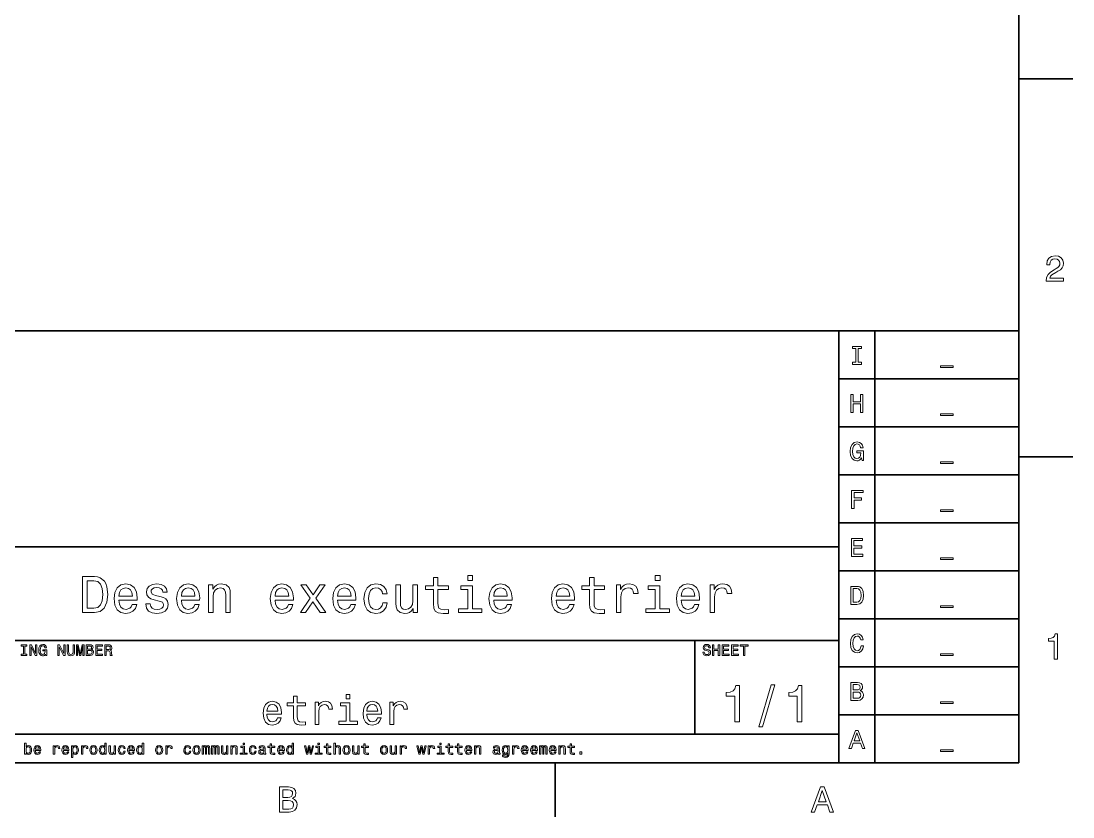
# Model space of a CAD drawing. Extents: x 0 to 594, y 0 to 420.
# Drawn here: x 445.4 to 591.5, y 2.5 to 113 of the extents above; entities that cross this region are included whole.
import ezdxf

# ---------------------------------------------------------------- set-up
doc = ezdxf.new("R2010")
doc.units = 0

msp = doc.modelspace()

# ---------------------------------------------------------------- linework, layer by layer
at = {"color": 7, "lineweight": 35}
for p, q in [((584, 10), (584, 410)), ((394, 70), (584, 70)), ((559, 10), (559, 70)), ((564, 10), (564, 70)), ((584, 70), (584, 10)), ((559, 63.33), (584, 63.33)), ((559, 56.67), (584, 56.67)), ((559, 50), (584, 50)), ((559, 43.33), (584, 43.33)), ((394, 40), (559, 40)), ((559, 36.67), (584, 36.67)), ((559, 30), (584, 30)), ((394, 27), (559, 27)), ((559, 23.33), (584, 23.33)), ((559, 16.67), (584, 16.67)), ((394, 14), (559, 14)), ((10, 10), (584, 10)), ((394, 10), (584, 10))]:
    msp.add_line(p, q, dxfattribs=at)
at = {"color": 7, "lineweight": 35, "ltscale": 0.1875}
for p, q in [((584, 105), (591.5, 105)), ((584, 52.5), (591.5, 52.5)), ((519.6, 10), (519.6, 2.5))]:
    msp.add_line(p, q, dxfattribs=at)
at = {"color": 7, "lineweight": 35, "ltscale": 0.325}
msp.add_line((539, 14), (539, 27), dxfattribs=at)
at = {"color": 7, "lineweight": 13}
for points in [[(587.77, 76.92), (590.18, 76.92), (590.18, 77.35), (588.27, 77.35), (588.38, 77.59), (588.56, 77.78), (589.12, 78.14), (589.42, 78.29), (589.75, 78.51), (589.99, 78.76), (590.12, 79.06), (590.18, 79.4), (590.09, 79.82), (589.85, 80.15), (589.49, 80.37), (589.02, 80.44), (588.54, 80.36), (588.17, 80.12), (587.93, 79.74), (587.85, 79.24), (587.85, 79.17), (588.31, 79.17), (588.31, 79.21), (588.35, 79.55), (588.49, 79.81), (588.71, 79.97), (588.99, 80.02), (589.29, 79.97), (589.5, 79.85), (589.65, 79.65), (589.7, 79.4), (589.66, 79.17), (589.56, 78.97), (589.4, 78.8), (589.18, 78.65), (588.88, 78.49), (588.39, 78.18), (588.04, 77.84), (587.84, 77.44), (587.77, 76.93)], [(561.33, 65.66), (560.87, 65.66), (560.87, 65.36), (562.13, 65.36), (562.13, 65.66), (561.67, 65.66), (561.67, 67.55), (562.13, 67.55), (562.13, 67.86), (560.87, 67.86), (560.87, 67.55), (561.33, 67.55)], [(573.13, 65.14), (573.13, 64.94), (574.87, 64.94), (574.87, 65.14)], [(560.66, 58.69), (561, 58.69), (561, 59.86), (562, 59.86), (562, 58.69), (562.33, 58.69), (562.33, 61.19), (562, 61.19), (562, 60.17), (561, 60.17), (561, 61.19), (560.66, 61.19)], [(573.13, 58.47), (573.13, 58.27), (574.87, 58.27), (574.87, 58.47)], [(562.16, 52.36), (562.22, 52.02), (562.4, 52.02), (562.4, 53.37), (561.49, 53.37), (561.49, 53.07), (562.05, 53.07), (562.05, 53.05), (562.01, 52.72), (561.89, 52.47), (561.72, 52.32), (561.5, 52.27), (561.25, 52.33), (561.06, 52.52), (560.94, 52.85), (560.89, 53.28), (560.93, 53.72), (561.06, 54.04), (561.25, 54.24), (561.51, 54.3), (561.69, 54.27), (561.84, 54.17), (561.95, 54), (562.01, 53.77), (562.37, 53.77), (562.27, 54.12), (562.1, 54.38), (561.85, 54.53), (561.54, 54.59), (561.13, 54.5), (560.82, 54.24), (560.62, 53.83), (560.55, 53.27), (560.62, 52.72), (560.82, 52.3), (561.11, 52.04), (561.47, 51.96), (561.68, 51.98), (561.86, 52.06), (562.02, 52.18)], [(573.13, 51.81), (573.13, 51.61), (574.87, 51.61), (574.87, 51.81)], [(560.76, 45.36), (561.1, 45.36), (561.1, 46.51), (562.15, 46.51), (562.15, 46.81), (561.1, 46.81), (561.1, 47.55), (562.39, 47.55), (562.39, 47.86), (560.76, 47.86)], [(573.13, 45.14), (573.13, 44.94), (574.87, 44.94), (574.87, 45.14)], [(560.74, 38.69), (562.33, 38.69), (562.33, 38.99), (561.07, 38.99), (561.07, 39.84), (562.19, 39.84), (562.19, 40.14), (561.07, 40.14), (561.07, 40.89), (562.3, 40.89), (562.3, 41.19), (560.74, 41.19)], [(573.13, 38.47), (573.13, 38.27), (574.87, 38.27), (574.87, 38.47)], [(455.62, 35.88), (453.96, 35.88), (453.96, 30.88), (455.62, 30.88), (456.41, 31.04), (456.99, 31.52), (457.35, 32.31), (457.48, 33.38), (457.36, 34.48), (457.22, 34.91), (457.02, 35.25), (456.44, 35.72), (456.05, 35.84)], [(455.57, 35.28), (456.12, 35.18), (456.49, 34.84), (456.72, 34.25), (456.79, 33.38), (456.71, 32.54), (456.49, 31.95), (456.1, 31.59), (455.57, 31.48), (454.63, 31.48), (454.63, 35.28)], [(502.7, 34.08), (502.7, 32.14), (502.74, 31.52), (502.94, 31.08), (503.34, 30.83), (504.03, 30.74), (504.78, 30.78), (504.78, 31.33), (504.23, 31.28), (503.73, 31.34), (503.47, 31.52), (503.35, 31.82), (503.33, 32.25), (503.33, 34.08), (504.78, 34.08), (504.78, 34.62), (503.33, 34.62), (503.33, 35.75), (502.7, 35.75), (502.7, 34.62), (501.6, 34.62), (501.6, 34.08)], [(508.14, 36.05), (507.47, 36.05), (507.47, 35.33), (508.14, 35.33)], [(524.38, 34.08), (524.38, 32.14), (524.43, 31.52), (524.63, 31.08), (525.03, 30.83), (525.71, 30.74), (526.46, 30.78), (526.46, 31.33), (525.92, 31.28), (525.42, 31.34), (525.15, 31.52), (525.04, 31.82), (525.02, 32.25), (525.02, 34.08), (526.46, 34.08), (526.46, 34.62), (525.02, 34.62), (525.02, 35.75), (524.38, 35.75), (524.38, 34.62), (523.29, 34.62), (523.29, 34.08)], [(534.17, 36.05), (533.5, 36.05), (533.5, 35.33), (534.17, 35.33)], [(459.03, 32.63), (461.56, 32.63), (461.57, 32.93), (461.46, 33.76), (461.14, 34.38), (460.64, 34.75), (459.97, 34.89), (459.31, 34.74), (458.81, 34.34), (458.48, 33.68), (458.37, 32.82), (458.47, 31.93), (458.8, 31.28), (459.3, 30.88), (459.94, 30.74), (460.51, 30.84), (460.97, 31.08), (461.31, 31.47), (461.5, 31.99), (460.87, 31.99), (460.74, 31.7), (460.56, 31.49), (460.02, 31.31), (459.61, 31.39), (459.3, 31.64), (459.1, 32.06), (459.03, 32.61)], [(459.03, 33.16), (459.11, 33.66), (459.3, 34.03), (459.6, 34.25), (459.99, 34.33), (460.37, 34.25), (460.66, 34.03), (460.84, 33.66), (460.91, 33.16)], [(464.71, 33.14), (464.09, 33.28), (463.64, 33.45), (463.49, 33.78), (463.53, 34.02), (463.68, 34.2), (463.93, 34.3), (464.28, 34.35), (464.62, 34.3), (464.89, 34.17), (465.06, 33.98), (465.13, 33.72), (465.75, 33.72), (465.75, 33.73), (465.64, 34.2), (465.35, 34.57), (464.89, 34.8), (464.28, 34.89), (463.67, 34.8), (463.22, 34.56), (462.94, 34.21), (462.85, 33.76), (462.92, 33.33), (463.12, 33.03), (463.45, 32.81), (463.94, 32.66), (464.64, 32.49), (465.07, 32.31), (465.19, 32.16), (465.23, 31.95), (465.17, 31.68), (464.99, 31.48), (464.71, 31.35), (464.34, 31.31), (463.94, 31.35), (463.65, 31.5), (463.46, 31.75), (463.38, 32.08), (462.77, 32.08), (462.87, 31.51), (463.16, 31.09), (463.63, 30.84), (464.28, 30.74), (464.96, 30.84), (465.46, 31.09), (465.76, 31.49), (465.87, 32.02), (465.79, 32.47), (465.56, 32.78), (465.2, 32.98)], [(467.7, 32.63), (470.24, 32.63), (470.25, 32.93), (470.13, 33.76), (469.81, 34.38), (469.31, 34.75), (468.64, 34.89), (467.98, 34.74), (467.48, 34.34), (467.16, 33.68), (467.04, 32.82), (467.15, 31.93), (467.47, 31.28), (467.97, 30.88), (468.62, 30.74), (469.18, 30.84), (469.64, 31.08), (469.98, 31.47), (470.17, 31.99), (469.55, 31.99), (469.42, 31.7), (469.23, 31.49), (468.7, 31.31), (468.29, 31.39), (467.98, 31.64), (467.78, 32.06), (467.7, 32.61)], [(467.7, 33.16), (467.78, 33.66), (467.98, 34.03), (468.27, 34.25), (468.66, 34.33), (469.04, 34.25), (469.34, 34.03), (469.52, 33.66), (469.58, 33.16)], [(471.49, 30.88), (472.12, 30.88), (472.12, 33.11), (472.18, 33.63), (472.39, 34), (472.72, 34.23), (473.15, 34.32), (473.5, 34.25), (473.71, 34.05), (473.82, 33.73), (473.86, 33.29), (473.86, 30.88), (474.49, 30.88), (474.49, 33.42), (474.46, 33.94), (474.33, 34.36), (473.91, 34.75), (473.24, 34.89), (472.88, 34.84), (472.57, 34.7), (472.3, 34.47), (472.09, 34.16), (472.09, 34.75), (471.49, 34.75)], [(480.71, 32.63), (483.25, 32.63), (483.26, 32.93), (483.14, 33.76), (482.83, 34.38), (482.32, 34.75), (481.65, 34.89), (481, 34.74), (480.49, 34.34), (480.17, 33.68), (480.05, 32.82), (480.16, 31.93), (480.48, 31.28), (480.98, 30.88), (481.63, 30.74), (482.19, 30.84), (482.65, 31.08), (482.99, 31.47), (483.19, 31.99), (482.56, 31.99), (482.43, 31.7), (482.24, 31.49), (481.71, 31.31), (481.3, 31.39), (480.99, 31.64), (480.79, 32.06), (480.71, 32.61)], [(480.71, 33.16), (480.79, 33.66), (480.99, 34.03), (481.28, 34.25), (481.67, 34.33), (482.05, 34.25), (482.35, 34.03), (482.53, 33.66), (482.6, 33.16)], [(484.96, 30.88), (485.95, 32.39), (486.98, 30.88), (487.74, 30.88), (486.36, 32.88), (487.66, 34.75), (486.93, 34.75), (485.98, 33.35), (485.04, 34.75), (484.29, 34.75), (485.57, 32.87), (484.22, 30.88)], [(489.39, 32.63), (491.93, 32.63), (491.93, 32.93), (491.82, 33.76), (491.5, 34.38), (491, 34.75), (490.33, 34.89), (489.67, 34.74), (489.17, 34.34), (488.84, 33.68), (488.73, 32.82), (488.83, 31.93), (489.16, 31.28), (489.66, 30.88), (490.3, 30.74), (490.87, 30.84), (491.33, 31.08), (491.67, 31.47), (491.86, 31.99), (491.23, 31.99), (491.1, 31.7), (490.92, 31.49), (490.38, 31.31), (489.97, 31.39), (489.66, 31.64), (489.46, 32.06), (489.39, 32.61)], [(489.39, 33.16), (489.47, 33.66), (489.66, 34.03), (489.96, 34.25), (490.35, 34.33), (490.73, 34.25), (491.02, 34.03), (491.2, 33.66), (491.27, 33.16)], [(495.64, 33.47), (496.26, 33.47), (496.13, 34.04), (495.82, 34.5), (495.34, 34.78), (494.71, 34.89), (494.02, 34.74), (493.5, 34.34), (493.16, 33.68), (493.05, 32.8), (493.16, 31.93), (493.48, 31.28), (493.99, 30.88), (494.69, 30.74), (495.31, 30.85), (495.79, 31.15), (496.13, 31.63), (496.27, 32.26), (495.66, 32.26), (495.56, 31.86), (495.35, 31.56), (495.07, 31.37), (494.71, 31.31), (494.27, 31.41), (493.96, 31.7), (493.76, 32.16), (493.7, 32.83), (493.76, 33.47), (493.96, 33.94), (494.29, 34.23), (494.71, 34.33), (495.09, 34.27), (495.37, 34.1), (495.56, 33.83)], [(500.49, 34.75), (499.86, 34.75), (499.86, 32.52), (499.79, 32), (499.58, 31.62), (499.25, 31.39), (498.83, 31.32), (498.49, 31.38), (498.27, 31.55), (498.15, 31.85), (498.12, 32.26), (498.12, 34.75), (497.49, 34.75), (497.49, 32.21), (497.51, 31.7), (497.65, 31.27), (498.06, 30.88), (498.73, 30.74), (499.09, 30.79), (499.4, 30.92), (499.67, 31.15), (499.89, 31.47), (499.89, 30.88), (500.49, 30.88)], [(508.12, 31.41), (508.12, 34.62), (506.49, 34.62), (506.49, 34.08), (507.49, 34.08), (507.49, 31.41), (506.19, 31.41), (506.19, 30.88), (509.43, 30.88), (509.43, 31.41)], [(511.07, 32.63), (513.61, 32.63), (513.62, 32.93), (513.5, 33.76), (513.19, 34.38), (512.68, 34.75), (512.01, 34.89), (511.36, 34.74), (510.85, 34.34), (510.53, 33.68), (510.41, 32.82), (510.52, 31.93), (510.84, 31.28), (511.34, 30.88), (511.99, 30.74), (512.55, 30.84), (513.01, 31.08), (513.35, 31.47), (513.55, 31.99), (512.92, 31.99), (512.79, 31.7), (512.6, 31.49), (512.07, 31.31), (511.66, 31.39), (511.35, 31.64), (511.15, 32.06), (511.07, 32.61)], [(511.07, 33.16), (511.15, 33.66), (511.35, 34.03), (511.64, 34.25), (512.03, 34.33), (512.41, 34.25), (512.71, 34.03), (512.89, 33.66), (512.96, 33.16)], [(519.75, 32.63), (522.29, 32.63), (522.29, 32.93), (522.18, 33.76), (521.86, 34.38), (521.36, 34.75), (520.69, 34.89), (520.03, 34.74), (519.53, 34.34), (519.2, 33.68), (519.09, 32.82), (519.19, 31.93), (519.52, 31.28), (520.02, 30.88), (520.66, 30.74), (521.23, 30.84), (521.69, 31.08), (522.03, 31.47), (522.22, 31.99), (521.59, 31.99), (521.46, 31.7), (521.28, 31.49), (520.74, 31.31), (520.33, 31.39), (520.02, 31.64), (519.82, 32.06), (519.75, 32.61)], [(519.75, 33.16), (519.83, 33.66), (520.02, 34.03), (520.32, 34.25), (520.71, 34.33), (521.09, 34.25), (521.38, 34.03), (521.56, 33.66), (521.63, 33.16)], [(528.11, 30.88), (528.74, 30.88), (528.74, 33.09), (528.81, 33.63), (529, 34.01), (529.32, 34.24), (529.74, 34.32), (530.06, 34.27), (530.3, 34.12), (530.44, 33.88), (530.49, 33.55), (531.13, 33.55), (531.05, 34.13), (530.81, 34.55), (530.41, 34.8), (529.87, 34.89), (529.5, 34.83), (529.19, 34.69), (528.91, 34.44), (528.68, 34.11), (528.68, 34.75), (528.11, 34.75)], [(534.14, 31.41), (534.14, 34.62), (532.52, 34.62), (532.52, 34.08), (533.51, 34.08), (533.51, 31.41), (532.21, 31.41), (532.21, 30.88), (535.46, 30.88), (535.46, 31.41)], [(537.1, 32.63), (539.63, 32.63), (539.64, 32.93), (539.53, 33.76), (539.21, 34.38), (538.7, 34.75), (538.03, 34.89), (537.38, 34.74), (536.87, 34.34), (536.55, 33.68), (536.44, 32.82), (536.54, 31.93), (536.87, 31.28), (537.36, 30.88), (538.01, 30.74), (538.57, 30.84), (539.04, 31.08), (539.37, 31.47), (539.57, 31.99), (538.94, 31.99), (538.81, 31.7), (538.63, 31.49), (538.09, 31.31), (537.68, 31.39), (537.37, 31.64), (537.17, 32.06), (537.1, 32.61)], [(537.1, 33.16), (537.18, 33.66), (537.37, 34.03), (537.67, 34.25), (538.06, 34.33), (538.44, 34.25), (538.73, 34.03), (538.91, 33.66), (538.98, 33.16)], [(541.12, 30.88), (541.75, 30.88), (541.75, 33.09), (541.82, 33.63), (542.01, 34.01), (542.33, 34.24), (542.75, 34.32), (543.07, 34.27), (543.31, 34.12), (543.45, 33.88), (543.5, 33.55), (544.14, 33.55), (544.06, 34.13), (543.82, 34.55), (543.42, 34.8), (542.88, 34.89), (542.52, 34.83), (542.2, 34.69), (541.92, 34.44), (541.69, 34.11), (541.69, 34.75), (541.12, 34.75)], [(561.5, 34.52), (560.66, 34.52), (560.66, 32.02), (561.5, 32.02), (561.89, 32.1), (562.18, 32.34), (562.36, 32.74), (562.43, 33.27), (562.37, 33.82), (562.3, 34.04), (562.2, 34.21), (561.9, 34.44), (561.71, 34.5)], [(561.47, 34.22), (561.74, 34.17), (561.93, 34.01), (562.04, 33.71), (562.08, 33.27), (562.04, 32.85), (561.93, 32.56), (561.74, 32.38), (561.47, 32.32), (561, 32.32), (561, 34.22)], [(573.13, 31.81), (573.13, 31.61), (574.87, 31.61), (574.87, 31.81)], [(562.08, 26.29), (562.01, 25.98), (561.89, 25.77), (561.73, 25.63), (561.53, 25.59), (561.3, 25.66), (561.11, 25.85), (560.99, 26.17), (560.95, 26.61), (560.99, 27.04), (561.11, 27.36), (561.29, 27.56), (561.53, 27.63), (561.71, 27.59), (561.85, 27.49), (561.97, 27.33), (562.05, 27.1), (562.39, 27.1), (562.28, 27.45), (562.09, 27.71), (561.84, 27.87), (561.53, 27.93), (561.15, 27.84), (560.86, 27.58), (560.67, 27.17), (560.61, 26.61), (560.67, 26.05), (560.86, 25.63), (561.15, 25.38), (561.53, 25.29), (561.87, 25.36), (562.14, 25.55), (562.33, 25.86), (562.43, 26.29)], [(588.91, 24.42), (589.37, 24.42), (589.37, 27.94), (589.03, 27.94), (588.93, 27.63), (588.75, 27.43), (588.48, 27.31), (588.09, 27.27), (588.09, 26.91), (588.91, 26.91)], [(445.76, 25.1), (445.48, 25.1), (445.48, 24.92), (446.23, 24.92), (446.23, 25.1), (445.95, 25.1), (445.95, 26.24), (446.23, 26.24), (446.23, 26.42), (445.48, 26.42), (445.48, 26.24), (445.76, 26.24)], [(446.66, 24.92), (446.84, 24.92), (446.84, 26.15), (447.42, 24.92), (447.65, 24.92), (447.65, 26.42), (447.47, 26.42), (447.47, 25.19), (446.9, 26.42), (446.66, 26.42)], [(448.85, 25.12), (448.89, 24.92), (449, 24.92), (449, 25.73), (448.45, 25.73), (448.45, 25.55), (448.79, 25.55), (448.79, 25.53), (448.76, 25.33), (448.69, 25.19), (448.59, 25.09), (448.46, 25.06), (448.31, 25.1), (448.19, 25.22), (448.12, 25.41), (448.09, 25.68), (448.12, 25.94), (448.19, 26.13), (448.31, 26.25), (448.47, 26.29), (448.57, 26.27), (448.66, 26.2), (448.73, 26.1), (448.76, 25.97), (448.98, 25.97), (448.92, 26.17), (448.82, 26.33), (448.67, 26.43), (448.48, 26.46), (448.23, 26.41), (448.05, 26.25), (447.93, 26), (447.89, 25.67), (447.93, 25.34), (448.05, 25.09), (448.22, 24.93), (448.44, 24.88), (448.57, 24.89), (448.68, 24.94), (448.77, 25.01)], [(450.57, 24.92), (450.75, 24.92), (450.75, 26.15), (451.32, 24.92), (451.55, 24.92), (451.55, 26.42), (451.37, 26.42), (451.37, 25.19), (450.8, 26.42), (450.57, 26.42)], [(451.84, 25.49), (451.87, 25.22), (451.97, 25.03), (452.13, 24.92), (452.36, 24.88), (452.59, 24.92), (452.75, 25.03), (452.85, 25.22), (452.88, 25.49), (452.88, 26.42), (452.68, 26.42), (452.68, 25.48), (452.66, 25.29), (452.6, 25.16), (452.5, 25.09), (452.36, 25.06), (452.22, 25.09), (452.12, 25.16), (452.06, 25.29), (452.04, 25.48), (452.04, 26.42), (451.84, 26.42)], [(453.12, 24.92), (453.29, 24.92), (453.29, 26.28), (453.57, 24.92), (453.76, 24.92), (454.03, 26.28), (454.03, 24.92), (454.2, 24.92), (454.2, 26.42), (453.94, 26.42), (453.66, 25.1), (453.39, 26.42), (453.12, 26.42)], [(455.23, 25.73), (455.38, 25.85), (455.42, 25.94), (455.44, 26.04), (455.41, 26.2), (455.32, 26.32), (455.19, 26.39), (455, 26.42), (454.46, 26.42), (454.46, 24.92), (455.03, 24.92), (455.23, 24.95), (455.38, 25.04), (455.47, 25.18), (455.5, 25.37), (455.48, 25.5), (455.43, 25.6), (455.35, 25.68)], [(455.81, 24.92), (456.76, 24.92), (456.76, 25.1), (456.01, 25.1), (456.01, 25.61), (456.68, 25.61), (456.68, 25.79), (456.01, 25.79), (456.01, 26.24), (456.74, 26.24), (456.74, 26.42), (455.81, 26.42)], [(457.08, 24.92), (457.28, 24.92), (457.28, 25.55), (457.49, 25.55), (457.64, 25.55), (457.74, 25.52), (457.79, 25.44), (457.81, 25.32), (457.82, 25.12), (457.83, 24.99), (457.86, 24.92), (458.09, 24.92), (458.09, 24.96), (458.04, 25.02), (458.02, 25.13), (458, 25.37), (457.97, 25.55), (457.92, 25.61), (457.84, 25.65), (457.93, 25.71), (457.99, 25.78), (458.03, 25.88), (458.04, 25.99), (458.01, 26.17), (457.92, 26.31), (457.78, 26.39), (457.59, 26.42), (457.08, 26.42)], [(540.31, 25.41), (540.11, 25.41), (540.16, 25.18), (540.26, 25.02), (540.43, 24.91), (540.65, 24.88), (540.88, 24.91), (541.04, 25.01), (541.15, 25.16), (541.19, 25.35), (541.16, 25.53), (541.07, 25.64), (540.92, 25.72), (540.72, 25.78), (540.55, 25.82), (540.44, 25.87), (540.38, 25.93), (540.36, 26.04), (540.38, 26.14), (540.44, 26.21), (540.52, 26.26), (540.64, 26.28), (540.76, 26.26), (540.86, 26.2), (540.92, 26.1), (540.95, 25.97), (541.15, 25.97), (541.15, 25.98), (541.11, 26.18), (541.01, 26.33), (540.85, 26.43), (540.64, 26.46), (540.44, 26.43), (540.29, 26.33), (540.19, 26.19), (540.16, 26.01), (540.19, 25.85), (540.27, 25.74), (540.4, 25.67), (540.57, 25.61), (540.75, 25.56), (540.88, 25.51), (540.96, 25.44), (540.99, 25.33), (540.96, 25.22), (540.9, 25.13), (540.8, 25.08), (540.66, 25.06), (540.52, 25.08), (540.4, 25.15), (540.33, 25.26)], [(541.45, 24.92), (541.65, 24.92), (541.65, 25.62), (542.25, 25.62), (542.25, 24.92), (542.45, 24.92), (542.45, 26.42), (542.25, 26.42), (542.25, 25.81), (541.65, 25.81), (541.65, 26.42), (541.45, 26.42)], [(542.8, 24.92), (543.75, 24.92), (543.75, 25.1), (543, 25.1), (543, 25.61), (543.67, 25.61), (543.67, 25.79), (543, 25.79), (543, 26.24), (543.73, 26.24), (543.73, 26.42), (542.8, 26.42)], [(544.1, 24.92), (545.05, 24.92), (545.05, 25.1), (544.3, 25.1), (544.3, 25.61), (544.97, 25.61), (544.97, 25.79), (544.3, 25.79), (544.3, 26.24), (545.03, 26.24), (545.03, 26.42), (544.1, 26.42)], [(545.76, 24.92), (545.95, 24.92), (545.95, 26.24), (546.41, 26.24), (546.41, 26.42), (545.3, 26.42), (545.3, 26.24), (545.76, 26.24)], [(454.96, 25.8), (454.66, 25.8), (454.66, 26.24), (454.97, 26.24), (455.09, 26.23), (455.17, 26.19), (455.22, 26.12), (455.24, 26.02), (455.22, 25.92), (455.17, 25.85), (455.08, 25.81)], [(455, 25.1), (454.66, 25.1), (454.66, 25.61), (454.98, 25.61), (455.12, 25.6), (455.22, 25.55), (455.28, 25.48), (455.3, 25.36), (455.28, 25.24), (455.22, 25.16), (455.13, 25.11)], [(457.53, 26.23), (457.66, 26.22), (457.75, 26.18), (457.81, 26.11), (457.83, 25.99), (457.81, 25.86), (457.75, 25.79), (457.65, 25.75), (457.52, 25.74), (457.28, 25.74), (457.28, 26.23)], [(573.13, 25.14), (573.13, 24.94), (574.87, 24.94), (574.87, 25.14)], [(544.53, 15.7), (545.19, 15.7), (545.19, 20.74), (544.7, 20.74), (544.57, 20.3), (544.31, 20), (543.91, 19.83), (543.37, 19.77), (543.37, 19.26), (544.53, 19.26)], [(547.88, 15.03), (548.37, 15.03), (550.12, 20.84), (549.61, 20.84)], [(553.21, 15.7), (553.86, 15.7), (553.86, 20.74), (553.37, 20.74), (553.24, 20.3), (552.98, 20), (552.59, 19.83), (552.04, 19.77), (552.04, 19.26), (553.21, 19.26)], [(561.95, 20.04), (562.2, 20.25), (562.27, 20.39), (562.29, 20.56), (562.24, 20.83), (562.1, 21.03), (561.87, 21.15), (561.56, 21.19), (560.67, 21.19), (560.67, 18.69), (561.61, 18.69), (561.94, 18.74), (562.19, 18.89), (562.35, 19.12), (562.4, 19.44), (562.37, 19.65), (562.28, 19.83), (562.14, 19.96)], [(561.49, 20.15), (561, 20.15), (561, 20.89), (561.52, 20.89), (561.71, 20.87), (561.85, 20.81), (561.93, 20.69), (561.96, 20.53), (561.93, 20.36), (561.84, 20.25), (561.69, 20.17)], [(483.28, 17.92), (483.28, 16.37), (483.32, 15.87), (483.48, 15.52), (483.8, 15.32), (484.35, 15.25), (484.95, 15.28), (484.95, 15.72), (484.51, 15.68), (484.11, 15.73), (483.9, 15.87), (483.81, 16.12), (483.79, 16.46), (483.79, 17.92), (484.95, 17.92), (484.95, 18.35), (483.79, 18.35), (483.79, 19.26), (483.28, 19.26), (483.28, 18.35), (482.41, 18.35), (482.41, 17.92)], [(491.11, 19.5), (490.57, 19.5), (490.57, 18.92), (491.11, 18.92)], [(561.57, 18.99), (561, 18.99), (561, 19.85), (561.54, 19.85), (561.76, 19.83), (561.93, 19.75), (562.02, 19.62), (562.05, 19.43), (562.02, 19.23), (561.93, 19.1), (561.78, 19.01)], [(479.58, 16.76), (481.61, 16.76), (481.61, 17), (481.52, 17.66), (481.27, 18.16), (480.86, 18.46), (480.33, 18.56), (479.8, 18.45), (479.4, 18.13), (479.14, 17.6), (479.05, 16.91), (479.13, 16.2), (479.39, 15.68), (479.79, 15.36), (480.31, 15.25), (480.76, 15.33), (481.13, 15.52), (481.4, 15.83), (481.55, 16.25), (481.05, 16.25), (480.95, 16.02), (480.8, 15.84), (480.37, 15.71), (480.04, 15.77), (479.8, 15.97), (479.63, 16.3), (479.58, 16.74)], [(479.58, 17.19), (479.64, 17.59), (479.8, 17.88), (480.03, 18.06), (480.34, 18.12), (480.65, 18.06), (480.88, 17.88), (481.03, 17.59), (481.08, 17.19)], [(486.26, 15.36), (486.77, 15.36), (486.77, 17.13), (486.82, 17.56), (486.98, 17.86), (487.23, 18.05), (487.57, 18.11), (487.82, 18.07), (488.01, 17.95), (488.13, 17.76), (488.17, 17.49), (488.68, 17.49), (488.61, 17.96), (488.42, 18.29), (488.11, 18.5), (487.67, 18.56), (487.38, 18.52), (487.13, 18.4), (486.9, 18.21), (486.72, 17.94), (486.72, 18.46), (486.26, 18.46)], [(491.09, 15.79), (491.09, 18.35), (489.79, 18.35), (489.79, 17.92), (490.59, 17.92), (490.59, 15.79), (489.55, 15.79), (489.55, 15.36), (492.14, 15.36), (492.14, 15.79)], [(493.46, 16.76), (495.48, 16.76), (495.49, 17), (495.4, 17.66), (495.14, 18.16), (494.74, 18.46), (494.2, 18.56), (493.68, 18.45), (493.28, 18.13), (493.02, 17.6), (492.93, 16.91), (493.01, 16.2), (493.27, 15.68), (493.67, 15.36), (494.19, 15.25), (494.64, 15.33), (495.01, 15.52), (495.28, 15.83), (495.43, 16.25), (494.93, 16.25), (494.83, 16.02), (494.68, 15.84), (494.25, 15.71), (493.92, 15.77), (493.67, 15.97), (493.51, 16.3), (493.46, 16.74)], [(493.46, 17.19), (493.52, 17.59), (493.67, 17.88), (493.91, 18.06), (494.22, 18.12), (494.53, 18.06), (494.76, 17.88), (494.91, 17.59), (494.96, 17.19)], [(496.67, 15.36), (497.18, 15.36), (497.18, 17.13), (497.23, 17.56), (497.39, 17.86), (497.64, 18.05), (497.98, 18.11), (498.23, 18.07), (498.42, 17.95), (498.54, 17.76), (498.58, 17.49), (499.09, 17.49), (499.02, 17.96), (498.83, 18.29), (498.52, 18.5), (498.08, 18.56), (497.79, 18.52), (497.54, 18.4), (497.31, 18.21), (497.13, 17.94), (497.13, 18.46), (496.67, 18.46)], [(573.13, 18.47), (573.13, 18.27), (574.87, 18.27), (574.87, 18.47)], [(560.4, 12.02), (560.74, 12.02), (561, 12.76), (562, 12.76), (562.26, 12.02), (562.6, 12.02), (561.68, 14.53), (561.32, 14.53)], [(561.11, 13.06), (561.5, 14.17), (561.89, 13.06)], [(446.13, 11.39), (446.27, 11.23), (446.46, 11.17), (446.64, 11.21), (446.79, 11.34), (446.88, 11.53), (446.91, 11.8), (446.88, 12.06), (446.78, 12.25), (446.64, 12.37), (446.46, 12.42), (446.27, 12.36), (446.19, 12.29), (446.13, 12.2), (446.13, 12.77), (445.94, 12.77), (445.94, 11.21), (446.13, 11.21)], [(446.72, 11.8), (446.7, 11.6), (446.64, 11.46), (446.54, 11.37), (446.43, 11.34), (446.3, 11.37), (446.21, 11.46), (446.15, 11.6), (446.13, 11.8), (446.15, 11.99), (446.21, 12.13), (446.3, 12.22), (446.43, 12.25), (446.54, 12.22), (446.64, 12.13), (446.7, 11.99)], [(447.42, 11.74), (448.18, 11.74), (448.18, 11.83), (448.14, 12.08), (448.05, 12.26), (447.9, 12.38), (447.7, 12.42), (447.5, 12.37), (447.35, 12.25), (447.25, 12.06), (447.22, 11.8), (447.25, 11.53), (447.35, 11.34), (447.5, 11.21), (447.69, 11.17), (447.86, 11.2), (448, 11.27), (448.1, 11.39), (448.16, 11.55), (447.97, 11.55), (447.93, 11.46), (447.87, 11.4), (447.71, 11.34), (447.59, 11.37), (447.5, 11.44), (447.44, 11.57), (447.42, 11.73)], [(447.42, 11.9), (447.44, 12.05), (447.5, 12.16), (447.59, 12.23), (447.7, 12.25), (447.82, 12.23), (447.91, 12.16), (447.96, 12.05), (447.98, 11.9)], [(449.92, 11.21), (450.11, 11.21), (450.11, 11.88), (450.13, 12.04), (450.19, 12.15), (450.29, 12.22), (450.41, 12.25), (450.51, 12.23), (450.58, 12.19), (450.62, 12.11), (450.64, 12.01), (450.83, 12.01), (450.8, 12.19), (450.73, 12.31), (450.61, 12.39), (450.45, 12.42), (450.34, 12.4), (450.25, 12.36), (450.16, 12.28), (450.1, 12.18), (450.1, 12.38), (449.92, 12.38)], [(451.32, 11.74), (452.08, 11.74), (452.08, 11.83), (452.05, 12.08), (451.95, 12.26), (451.8, 12.38), (451.6, 12.42), (451.4, 12.37), (451.25, 12.25), (451.15, 12.06), (451.12, 11.8), (451.15, 11.53), (451.25, 11.34), (451.4, 11.21), (451.59, 11.17), (451.76, 11.2), (451.9, 11.27), (452, 11.39), (452.06, 11.55), (451.87, 11.55), (451.83, 11.46), (451.78, 11.4), (451.62, 11.34), (451.49, 11.37), (451.4, 11.44), (451.34, 11.57), (451.32, 11.73)], [(451.32, 11.9), (451.34, 12.05), (451.4, 12.16), (451.49, 12.23), (451.61, 12.25), (451.72, 12.23), (451.81, 12.16), (451.86, 12.05), (451.88, 11.9)], [(452.63, 12.2), (452.63, 12.38), (452.44, 12.38), (452.44, 10.76), (452.63, 10.76), (452.63, 11.39), (452.7, 11.29), (452.78, 11.22), (452.97, 11.17), (453.15, 11.21), (453.29, 11.34), (453.38, 11.53), (453.42, 11.8), (453.38, 12.06), (453.29, 12.25), (453.15, 12.37), (452.97, 12.42), (452.86, 12.4), (452.77, 12.36), (452.7, 12.29)], [(452.93, 11.34), (452.81, 11.37), (452.71, 11.46), (452.65, 11.6), (452.64, 11.8), (452.65, 11.99), (452.71, 12.13), (452.81, 12.22), (452.93, 12.25), (453.05, 12.22), (453.14, 12.13), (453.2, 11.99), (453.22, 11.8), (453.2, 11.6), (453.14, 11.46), (453.05, 11.37)], [(453.83, 11.21), (454.02, 11.21), (454.02, 11.88), (454.04, 12.04), (454.09, 12.15), (454.19, 12.22), (454.32, 12.25), (454.41, 12.23), (454.48, 12.19), (454.53, 12.11), (454.54, 12.01), (454.73, 12.01), (454.71, 12.19), (454.64, 12.31), (454.52, 12.39), (454.36, 12.42), (454.25, 12.4), (454.15, 12.36), (454.07, 12.28), (454, 12.18), (454, 12.38), (453.83, 12.38)], [(455, 11.79), (455.03, 11.53), (455.13, 11.34), (455.29, 11.21), (455.5, 11.17), (455.71, 11.21), (455.87, 11.33), (455.97, 11.53), (456.01, 11.79), (455.97, 12.06), (455.87, 12.25), (455.71, 12.37), (455.5, 12.42), (455.29, 12.37), (455.13, 12.25), (455.03, 12.06)], [(455.19, 11.8), (455.21, 11.99), (455.27, 12.13), (455.37, 12.22), (455.5, 12.25), (455.63, 12.22), (455.73, 12.13), (455.79, 11.99), (455.81, 11.8), (455.79, 11.6), (455.73, 11.46), (455.63, 11.37), (455.5, 11.34), (455.37, 11.37), (455.27, 11.46), (455.21, 11.6)], [(457.07, 11.39), (457.07, 11.21), (457.26, 11.21), (457.26, 12.77), (457.07, 12.77), (457.07, 12.2), (456.93, 12.36), (456.84, 12.4), (456.74, 12.42), (456.55, 12.37), (456.41, 12.25), (456.32, 12.06), (456.29, 11.8), (456.32, 11.53), (456.41, 11.34), (456.55, 11.21), (456.74, 11.17), (456.84, 11.19), (456.93, 11.23)], [(456.77, 12.25), (456.9, 12.22), (456.99, 12.13), (457.05, 11.99), (457.07, 11.8), (457.05, 11.6), (456.99, 11.46), (456.9, 11.37), (456.77, 11.34), (456.65, 11.37), (456.56, 11.46), (456.5, 11.6), (456.48, 11.8), (456.5, 11.99), (456.56, 12.13), (456.65, 12.22)], [(458.55, 12.38), (458.36, 12.38), (458.36, 11.7), (458.34, 11.55), (458.28, 11.44), (458.18, 11.37), (458.05, 11.35), (457.95, 11.36), (457.89, 11.42), (457.85, 11.5), (457.84, 11.63), (457.84, 12.38), (457.65, 12.38), (457.65, 11.61), (457.66, 11.46), (457.7, 11.33), (457.82, 11.21), (458.03, 11.17), (458.13, 11.19), (458.23, 11.23), (458.31, 11.29), (458.37, 11.39), (458.37, 11.21), (458.55, 11.21)], [(459.7, 11.99), (459.89, 11.99), (459.85, 12.16), (459.76, 12.3), (459.61, 12.38), (459.42, 12.42), (459.21, 12.37), (459.06, 12.25), (458.96, 12.06), (458.92, 11.79), (458.96, 11.53), (459.05, 11.34), (459.21, 11.21), (459.42, 11.17), (459.6, 11.21), (459.75, 11.3), (459.85, 11.44), (459.89, 11.63), (459.71, 11.63), (459.68, 11.51), (459.61, 11.42), (459.53, 11.36), (459.42, 11.34), (459.29, 11.37), (459.2, 11.46), (459.14, 11.6), (459.12, 11.8), (459.14, 11.99), (459.2, 12.13), (459.29, 12.22), (459.42, 12.25), (459.53, 12.23), (459.62, 12.18), (459.68, 12.1)], [(460.43, 11.74), (461.19, 11.74), (461.19, 11.83), (461.16, 12.08), (461.06, 12.26), (460.91, 12.38), (460.71, 12.42), (460.51, 12.37), (460.36, 12.25), (460.26, 12.06), (460.23, 11.8), (460.26, 11.53), (460.36, 11.34), (460.51, 11.21), (460.7, 11.17), (460.87, 11.2), (461.01, 11.27), (461.11, 11.39), (461.17, 11.55), (460.98, 11.55), (460.94, 11.46), (460.89, 11.4), (460.73, 11.34), (460.6, 11.37), (460.51, 11.44), (460.45, 11.57), (460.43, 11.73)], [(460.43, 11.9), (460.45, 12.05), (460.51, 12.16), (460.6, 12.23), (460.71, 12.25), (460.83, 12.23), (460.92, 12.16), (460.97, 12.05), (460.99, 11.9)], [(462.28, 11.39), (462.28, 11.21), (462.47, 11.21), (462.47, 12.77), (462.28, 12.77), (462.28, 12.2), (462.13, 12.36), (462.04, 12.4), (461.94, 12.42), (461.76, 12.37), (461.62, 12.25), (461.52, 12.06), (461.49, 11.8), (461.52, 11.53), (461.62, 11.34), (461.76, 11.21), (461.94, 11.17), (462.04, 11.19), (462.13, 11.23)], [(461.97, 12.25), (462.1, 12.22), (462.2, 12.13), (462.25, 11.99), (462.27, 11.8), (462.25, 11.6), (462.2, 11.46), (462.1, 11.37), (461.97, 11.34), (461.86, 11.37), (461.77, 11.46), (461.7, 11.6), (461.69, 11.8), (461.7, 11.99), (461.77, 12.13), (461.86, 12.22)], [(464.11, 11.79), (464.14, 11.53), (464.24, 11.34), (464.4, 11.21), (464.61, 11.17), (464.82, 11.21), (464.98, 11.33), (465.08, 11.53), (465.12, 11.79), (465.08, 12.06), (464.98, 12.25), (464.82, 12.37), (464.61, 12.42), (464.4, 12.37), (464.24, 12.25), (464.14, 12.06)], [(464.3, 11.8), (464.32, 11.99), (464.38, 12.13), (464.48, 12.22), (464.61, 12.25), (464.74, 12.22), (464.84, 12.13), (464.9, 11.99), (464.92, 11.8), (464.9, 11.6), (464.84, 11.46), (464.74, 11.37), (464.61, 11.34), (464.48, 11.37), (464.38, 11.46), (464.32, 11.6)], [(465.54, 11.21), (465.73, 11.21), (465.73, 11.88), (465.75, 12.04), (465.8, 12.15), (465.9, 12.22), (466.03, 12.25), (466.12, 12.23), (466.19, 12.19), (466.24, 12.11), (466.25, 12.01), (466.44, 12.01), (466.42, 12.19), (466.35, 12.31), (466.23, 12.39), (466.07, 12.42), (465.96, 12.4), (465.86, 12.36), (465.78, 12.28), (465.71, 12.18), (465.71, 12.38), (465.54, 12.38)], [(468.81, 11.99), (468.99, 11.99), (468.96, 12.16), (468.86, 12.3), (468.72, 12.38), (468.53, 12.42), (468.32, 12.37), (468.16, 12.25), (468.07, 12.06), (468.03, 11.79), (468.06, 11.53), (468.16, 11.34), (468.31, 11.21), (468.52, 11.17), (468.71, 11.21), (468.85, 11.3), (468.95, 11.44), (469, 11.63), (468.82, 11.63), (468.78, 11.51), (468.72, 11.42), (468.64, 11.36), (468.53, 11.34), (468.4, 11.37), (468.3, 11.46), (468.24, 11.6), (468.23, 11.8), (468.24, 11.99), (468.31, 12.13), (468.4, 12.22), (468.53, 12.25), (468.64, 12.23), (468.73, 12.18), (468.78, 12.1)], [(469.31, 11.79), (469.35, 11.53), (469.45, 11.34), (469.6, 11.21), (469.82, 11.17), (470.03, 11.21), (470.18, 11.33), (470.28, 11.53), (470.32, 11.79), (470.28, 12.06), (470.18, 12.25), (470.03, 12.37), (469.82, 12.42), (469.6, 12.37), (469.45, 12.25), (469.35, 12.06)], [(469.51, 11.8), (469.53, 11.99), (469.59, 12.13), (469.68, 12.22), (469.82, 12.25), (469.95, 12.22), (470.04, 12.13), (470.1, 11.99), (470.13, 11.8), (470.1, 11.6), (470.04, 11.46), (469.95, 11.37), (469.82, 11.34), (469.68, 11.37), (469.59, 11.46), (469.53, 11.6)], [(470.59, 11.21), (470.77, 11.21), (470.77, 11.99), (470.78, 12.11), (470.81, 12.19), (470.86, 12.24), (470.93, 12.26), (470.98, 12.24), (471.01, 12.2), (471.03, 12.13), (471.04, 12.03), (471.04, 11.21), (471.2, 11.21), (471.2, 11.99), (471.21, 12.1), (471.24, 12.19), (471.3, 12.24), (471.36, 12.26), (471.41, 12.24), (471.45, 12.2), (471.47, 12.03), (471.47, 11.21), (471.64, 11.21), (471.64, 12.02), (471.63, 12.18), (471.6, 12.31), (471.53, 12.39), (471.42, 12.42), (471.29, 12.37), (471.18, 12.25), (471.1, 12.37), (470.97, 12.42), (470.85, 12.37), (470.76, 12.25), (470.76, 12.38), (470.59, 12.38)], [(471.9, 11.21), (472.07, 11.21), (472.07, 11.99), (472.08, 12.11), (472.11, 12.19), (472.16, 12.24), (472.23, 12.26), (472.28, 12.24), (472.31, 12.2), (472.33, 12.13), (472.34, 12.03), (472.34, 11.21), (472.5, 11.21), (472.5, 11.99), (472.51, 12.1), (472.55, 12.19), (472.6, 12.24), (472.66, 12.26), (472.71, 12.24), (472.75, 12.2), (472.77, 12.03), (472.77, 11.21), (472.95, 11.21), (472.95, 12.02), (472.94, 12.18), (472.9, 12.31), (472.83, 12.39), (472.72, 12.42), (472.59, 12.37), (472.49, 12.25), (472.41, 12.37), (472.27, 12.42), (472.15, 12.37), (472.06, 12.25), (472.06, 12.38), (471.9, 12.38)], [(474.17, 12.38), (473.98, 12.38), (473.98, 11.7), (473.96, 11.55), (473.89, 11.44), (473.8, 11.37), (473.67, 11.35), (473.57, 11.36), (473.5, 11.42), (473.46, 11.5), (473.46, 11.63), (473.46, 12.38), (473.27, 12.38), (473.27, 11.61), (473.27, 11.46), (473.31, 11.33), (473.44, 11.21), (473.64, 11.17), (473.75, 11.19), (473.84, 11.23), (473.92, 11.29), (473.99, 11.39), (473.99, 11.21), (474.17, 11.21)], [(474.57, 11.21), (474.76, 11.21), (474.76, 11.88), (474.78, 12.04), (474.85, 12.15), (474.94, 12.22), (475.07, 12.25), (475.18, 12.22), (475.24, 12.17), (475.27, 12.07), (475.28, 11.94), (475.28, 11.21), (475.47, 11.21), (475.47, 11.98), (475.47, 12.13), (475.43, 12.26), (475.3, 12.38), (475.1, 12.42), (474.99, 12.4), (474.9, 12.36), (474.82, 12.29), (474.76, 12.2), (474.76, 12.38), (474.57, 12.38)], [(476.46, 11.37), (476.46, 12.34), (475.97, 12.34), (475.97, 12.17), (476.27, 12.17), (476.27, 11.37), (475.88, 11.37), (475.88, 11.21), (476.85, 11.21), (476.85, 11.37)], [(476.46, 12.77), (476.26, 12.77), (476.26, 12.55), (476.46, 12.55)], [(477.91, 11.99), (478.1, 11.99), (478.06, 12.16), (477.97, 12.3), (477.83, 12.38), (477.64, 12.42), (477.43, 12.37), (477.27, 12.25), (477.17, 12.06), (477.14, 11.79), (477.17, 11.53), (477.27, 11.34), (477.42, 11.21), (477.63, 11.17), (477.82, 11.21), (477.96, 11.3), (478.06, 11.44), (478.11, 11.63), (477.92, 11.63), (477.89, 11.51), (477.83, 11.42), (477.74, 11.36), (477.64, 11.34), (477.51, 11.37), (477.41, 11.46), (477.35, 11.6), (477.33, 11.8), (477.35, 11.99), (477.41, 12.13), (477.51, 12.22), (477.64, 12.25), (477.75, 12.23), (477.84, 12.18), (477.89, 12.1)], [(479.17, 11.37), (479.17, 11.36), (479.18, 11.29), (479.21, 11.23), (479.35, 11.19), (479.45, 11.21), (479.45, 11.36), (479.41, 11.35), (479.35, 11.38), (479.34, 11.47), (479.34, 12.07), (479.31, 12.22), (479.23, 12.33), (479.1, 12.39), (478.92, 12.42), (478.73, 12.39), (478.6, 12.32), (478.52, 12.2), (478.49, 12.05), (478.49, 12.04), (478.66, 12.04), (478.67, 12.13), (478.72, 12.19), (478.8, 12.23), (478.91, 12.25), (479.02, 12.24), (479.09, 12.2), (479.14, 12.15), (479.15, 12.07), (479.14, 11.98), (479.11, 11.93), (479.02, 11.91), (478.86, 11.9), (478.67, 11.86), (478.54, 11.79), (478.46, 11.68), (478.44, 11.52), (478.46, 11.38), (478.53, 11.27), (478.64, 11.2), (478.79, 11.18), (478.99, 11.23)], [(479.14, 11.62), (479.12, 11.51), (479.05, 11.42), (478.95, 11.37), (478.82, 11.35), (478.74, 11.36), (478.68, 11.39), (478.64, 11.45), (478.63, 11.54), (478.64, 11.61), (478.67, 11.67), (478.81, 11.73), (478.99, 11.75), (479.14, 11.8)], [(480.03, 12.17), (480.03, 11.59), (480.05, 11.4), (480.11, 11.27), (480.23, 11.2), (480.43, 11.17), (480.66, 11.18), (480.66, 11.35), (480.49, 11.34), (480.34, 11.35), (480.26, 11.41), (480.23, 11.5), (480.22, 11.62), (480.22, 12.17), (480.66, 12.17), (480.66, 12.34), (480.22, 12.34), (480.22, 12.68), (480.03, 12.68), (480.03, 12.34), (479.7, 12.34), (479.7, 12.17)], [(481.25, 11.74), (482.01, 11.74), (482.01, 11.83), (481.97, 12.08), (481.88, 12.26), (481.73, 12.38), (481.53, 12.42), (481.33, 12.37), (481.18, 12.25), (481.08, 12.06), (481.05, 11.8), (481.08, 11.53), (481.18, 11.34), (481.33, 11.21), (481.52, 11.17), (481.69, 11.2), (481.83, 11.27), (481.93, 11.39), (481.99, 11.55), (481.8, 11.55), (481.76, 11.46), (481.7, 11.4), (481.54, 11.34), (481.42, 11.37), (481.33, 11.44), (481.27, 11.57), (481.25, 11.73)], [(481.25, 11.9), (481.27, 12.05), (481.33, 12.16), (481.42, 12.23), (481.53, 12.25), (481.65, 12.23), (481.74, 12.16), (481.79, 12.05), (481.81, 11.9)], [(483.09, 11.39), (483.09, 11.21), (483.28, 11.21), (483.28, 12.77), (483.1, 12.77), (483.1, 12.2), (482.95, 12.36), (482.86, 12.4), (482.76, 12.42), (482.58, 12.37), (482.43, 12.25), (482.34, 12.06), (482.31, 11.8), (482.34, 11.53), (482.43, 11.34), (482.58, 11.21), (482.76, 11.17), (482.86, 11.19), (482.95, 11.23)], [(482.79, 12.25), (482.92, 12.22), (483.01, 12.13), (483.07, 11.99), (483.09, 11.8), (483.07, 11.6), (483.01, 11.46), (482.92, 11.37), (482.79, 11.34), (482.67, 11.37), (482.58, 11.46), (482.52, 11.6), (482.5, 11.8), (482.52, 11.99), (482.58, 12.13), (482.67, 12.22)], [(485.26, 11.21), (485.43, 12.2), (485.6, 11.21), (485.78, 11.21), (486.07, 12.38), (485.89, 12.38), (485.69, 11.39), (485.52, 12.38), (485.34, 12.38), (485.16, 11.39), (484.97, 12.38), (484.79, 12.38), (485.08, 11.21)], [(486.87, 11.37), (486.87, 12.34), (486.38, 12.34), (486.38, 12.17), (486.68, 12.17), (486.68, 11.37), (486.29, 11.37), (486.29, 11.21), (487.26, 11.21), (487.26, 11.37)], [(486.87, 12.77), (486.67, 12.77), (486.67, 12.55), (486.87, 12.55)], [(487.84, 12.17), (487.84, 11.59), (487.85, 11.4), (487.91, 11.27), (488.03, 11.2), (488.24, 11.17), (488.46, 11.18), (488.46, 11.35), (488.3, 11.34), (488.15, 11.35), (488.07, 11.41), (488.04, 11.5), (488.03, 11.62), (488.03, 12.17), (488.46, 12.17), (488.46, 12.34), (488.03, 12.34), (488.03, 12.68), (487.84, 12.68), (487.84, 12.34), (487.51, 12.34), (487.51, 12.17)], [(488.89, 11.21), (489.08, 11.21), (489.08, 11.88), (489.1, 12.04), (489.16, 12.15), (489.26, 12.22), (489.39, 12.25), (489.49, 12.22), (489.55, 12.17), (489.59, 12.07), (489.6, 11.94), (489.6, 11.21), (489.79, 11.21), (489.79, 11.98), (489.78, 12.13), (489.74, 12.26), (489.61, 12.38), (489.41, 12.42), (489.31, 12.4), (489.21, 12.36), (489.13, 12.3), (489.08, 12.21), (489.08, 12.77), (488.89, 12.77)], [(490.13, 11.79), (490.17, 11.53), (490.27, 11.34), (490.42, 11.21), (490.63, 11.17), (490.84, 11.21), (491, 11.33), (491.1, 11.53), (491.14, 11.79), (491.1, 12.06), (491, 12.25), (490.84, 12.37), (490.63, 12.42), (490.42, 12.37), (490.27, 12.25), (490.17, 12.06)], [(490.33, 11.8), (490.35, 11.99), (490.41, 12.13), (490.5, 12.22), (490.63, 12.25), (490.76, 12.22), (490.86, 12.13), (490.92, 11.99), (490.94, 11.8), (490.92, 11.6), (490.86, 11.46), (490.76, 11.37), (490.63, 11.34), (490.5, 11.37), (490.41, 11.46), (490.35, 11.6)], [(492.38, 12.38), (492.19, 12.38), (492.19, 11.7), (492.17, 11.55), (492.11, 11.44), (492.01, 11.37), (491.88, 11.35), (491.78, 11.36), (491.72, 11.42), (491.68, 11.5), (491.67, 11.63), (491.67, 12.38), (491.48, 12.38), (491.48, 11.61), (491.49, 11.46), (491.53, 11.33), (491.65, 11.21), (491.86, 11.17), (491.96, 11.19), (492.06, 11.23), (492.14, 11.29), (492.2, 11.39), (492.2, 11.21), (492.38, 11.21)], [(493.04, 12.17), (493.04, 11.59), (493.06, 11.4), (493.12, 11.27), (493.24, 11.2), (493.44, 11.17), (493.67, 11.18), (493.67, 11.35), (493.51, 11.34), (493.36, 11.35), (493.28, 11.41), (493.24, 11.5), (493.23, 11.62), (493.23, 12.17), (493.67, 12.17), (493.67, 12.34), (493.23, 12.34), (493.23, 12.68), (493.04, 12.68), (493.04, 12.34), (492.72, 12.34), (492.72, 12.17)], [(495.34, 11.79), (495.37, 11.53), (495.47, 11.34), (495.63, 11.21), (495.84, 11.17), (496.05, 11.21), (496.21, 11.33), (496.31, 11.53), (496.34, 11.79), (496.31, 12.06), (496.21, 12.25), (496.05, 12.37), (495.84, 12.42), (495.63, 12.37), (495.47, 12.25), (495.37, 12.06)], [(495.53, 11.8), (495.55, 11.99), (495.61, 12.13), (495.71, 12.22), (495.84, 12.25), (495.97, 12.22), (496.07, 12.13), (496.13, 11.99), (496.15, 11.8), (496.13, 11.6), (496.07, 11.46), (495.97, 11.37), (495.84, 11.34), (495.71, 11.37), (495.61, 11.46), (495.55, 11.6)], [(497.59, 12.38), (497.4, 12.38), (497.4, 11.7), (497.38, 11.55), (497.31, 11.44), (497.22, 11.37), (497.09, 11.35), (496.99, 11.36), (496.92, 11.42), (496.89, 11.5), (496.88, 11.63), (496.88, 12.38), (496.69, 12.38), (496.69, 11.61), (496.69, 11.46), (496.73, 11.33), (496.86, 11.21), (497.06, 11.17), (497.17, 11.19), (497.26, 11.23), (497.34, 11.29), (497.41, 11.39), (497.41, 11.21), (497.59, 11.21)], [(498.07, 11.21), (498.26, 11.21), (498.26, 11.88), (498.28, 12.04), (498.33, 12.15), (498.43, 12.22), (498.56, 12.25), (498.65, 12.23), (498.72, 12.19), (498.77, 12.11), (498.78, 12.01), (498.97, 12.01), (498.95, 12.19), (498.88, 12.31), (498.76, 12.39), (498.6, 12.42), (498.48, 12.4), (498.39, 12.36), (498.31, 12.28), (498.24, 12.18), (498.24, 12.38), (498.07, 12.38)], [(500.87, 11.21), (501.04, 12.2), (501.22, 11.21), (501.4, 11.21), (501.68, 12.38), (501.5, 12.38), (501.31, 11.39), (501.14, 12.38), (500.95, 12.38), (500.78, 11.39), (500.59, 12.38), (500.4, 12.38), (500.69, 11.21)], [(501.97, 11.21), (502.16, 11.21), (502.16, 11.88), (502.18, 12.04), (502.24, 12.15), (502.33, 12.22), (502.46, 12.25), (502.55, 12.23), (502.63, 12.19), (502.67, 12.11), (502.68, 12.01), (502.88, 12.01), (502.85, 12.19), (502.78, 12.31), (502.66, 12.39), (502.5, 12.42), (502.39, 12.4), (502.29, 12.36), (502.21, 12.28), (502.14, 12.18), (502.14, 12.38), (501.97, 12.38)], [(503.78, 11.37), (503.78, 12.34), (503.29, 12.34), (503.29, 12.17), (503.59, 12.17), (503.59, 11.37), (503.2, 11.37), (503.2, 11.21), (504.17, 11.21), (504.17, 11.37)], [(503.79, 12.77), (503.59, 12.77), (503.59, 12.55), (503.79, 12.55)], [(504.76, 12.17), (504.76, 11.59), (504.77, 11.4), (504.83, 11.27), (504.95, 11.2), (505.15, 11.17), (505.38, 11.18), (505.38, 11.35), (505.22, 11.34), (505.07, 11.35), (504.99, 11.41), (504.95, 11.5), (504.95, 11.62), (504.95, 12.17), (505.38, 12.17), (505.38, 12.34), (504.95, 12.34), (504.95, 12.68), (504.76, 12.68), (504.76, 12.34), (504.43, 12.34), (504.43, 12.17)], [(506.06, 12.17), (506.06, 11.59), (506.07, 11.4), (506.13, 11.27), (506.25, 11.2), (506.46, 11.17), (506.68, 11.18), (506.68, 11.35), (506.52, 11.34), (506.37, 11.35), (506.29, 11.41), (506.25, 11.5), (506.25, 11.62), (506.25, 12.17), (506.68, 12.17), (506.68, 12.34), (506.25, 12.34), (506.25, 12.68), (506.06, 12.68), (506.06, 12.34), (505.73, 12.34), (505.73, 12.17)], [(507.27, 11.74), (508.03, 11.74), (508.03, 11.83), (508, 12.08), (507.9, 12.26), (507.75, 12.38), (507.55, 12.42), (507.35, 12.37), (507.2, 12.25), (507.1, 12.06), (507.07, 11.8), (507.1, 11.53), (507.2, 11.34), (507.35, 11.21), (507.54, 11.17), (507.71, 11.2), (507.85, 11.27), (507.95, 11.39), (508.01, 11.55), (507.82, 11.55), (507.78, 11.46), (507.73, 11.4), (507.57, 11.34), (507.44, 11.37), (507.35, 11.44), (507.29, 11.57), (507.27, 11.73)], [(507.27, 11.9), (507.29, 12.05), (507.35, 12.16), (507.44, 12.23), (507.56, 12.25), (507.67, 12.23), (507.76, 12.16), (507.81, 12.05), (507.83, 11.9)], [(508.4, 11.21), (508.59, 11.21), (508.59, 11.88), (508.61, 12.04), (508.68, 12.15), (508.77, 12.22), (508.9, 12.25), (509.01, 12.22), (509.07, 12.17), (509.1, 12.07), (509.11, 11.94), (509.11, 11.21), (509.3, 11.21), (509.3, 11.98), (509.3, 12.13), (509.26, 12.26), (509.13, 12.38), (508.93, 12.42), (508.82, 12.4), (508.73, 12.36), (508.65, 12.29), (508.59, 12.2), (508.59, 12.38), (508.4, 12.38)], [(511.7, 11.37), (511.7, 11.36), (511.71, 11.29), (511.74, 11.23), (511.87, 11.19), (511.98, 11.21), (511.98, 11.36), (511.94, 11.35), (511.87, 11.38), (511.86, 11.47), (511.86, 12.07), (511.84, 12.22), (511.76, 12.33), (511.63, 12.39), (511.44, 12.42), (511.26, 12.39), (511.13, 12.32), (511.04, 12.2), (511.02, 12.05), (511.02, 12.04), (511.19, 12.04), (511.2, 12.13), (511.25, 12.19), (511.33, 12.23), (511.44, 12.25), (511.54, 12.24), (511.62, 12.2), (511.67, 12.15), (511.68, 12.07), (511.67, 11.98), (511.64, 11.93), (511.55, 11.91), (511.39, 11.9), (511.2, 11.86), (511.07, 11.79), (510.99, 11.68), (510.97, 11.52), (510.99, 11.38), (511.06, 11.27), (511.17, 11.2), (511.31, 11.18), (511.52, 11.23)], [(511.67, 11.62), (511.65, 11.51), (511.58, 11.42), (511.47, 11.37), (511.35, 11.35), (511.27, 11.36), (511.21, 11.39), (511.17, 11.45), (511.16, 11.54), (511.17, 11.61), (511.2, 11.67), (511.34, 11.73), (511.52, 11.75), (511.67, 11.8)], [(513.21, 11.27), (513.21, 12.38), (513.03, 12.38), (513.03, 12.19), (512.88, 12.36), (512.79, 12.4), (512.69, 12.42), (512.5, 12.37), (512.36, 12.25), (512.27, 12.06), (512.24, 11.8), (512.27, 11.53), (512.36, 11.34), (512.5, 11.21), (512.69, 11.17), (512.79, 11.19), (512.88, 11.23), (513.03, 11.39), (513.03, 11.23), (513.01, 11.1), (512.96, 11), (512.87, 10.95), (512.74, 10.93), (512.62, 10.94), (512.53, 10.98), (512.48, 11.03), (512.47, 11.11), (512.29, 11.11), (512.29, 11.1), (512.31, 10.96), (512.4, 10.86), (512.54, 10.79), (512.73, 10.77), (512.95, 10.8), (513.1, 10.89), (513.18, 11.05)], [(512.43, 11.8), (512.45, 11.99), (512.51, 12.13), (512.6, 12.22), (512.72, 12.25), (512.85, 12.22), (512.94, 12.13), (513, 11.99), (513.02, 11.8), (513, 11.6), (512.94, 11.46), (512.85, 11.37), (512.72, 11.34), (512.6, 11.37), (512.51, 11.46), (512.45, 11.6)], [(513.68, 11.21), (513.87, 11.21), (513.87, 11.88), (513.89, 12.04), (513.95, 12.15), (514.04, 12.22), (514.17, 12.25), (514.27, 12.23), (514.34, 12.19), (514.38, 12.11), (514.39, 12.01), (514.59, 12.01), (514.56, 12.19), (514.49, 12.31), (514.37, 12.39), (514.21, 12.42), (514.1, 12.4), (514, 12.36), (513.92, 12.28), (513.85, 12.18), (513.85, 12.38), (513.68, 12.38)], [(515.08, 11.74), (515.84, 11.74), (515.84, 11.83), (515.8, 12.08), (515.71, 12.26), (515.56, 12.38), (515.36, 12.42), (515.16, 12.37), (515.01, 12.25), (514.91, 12.06), (514.88, 11.8), (514.91, 11.53), (515.01, 11.34), (515.16, 11.21), (515.35, 11.17), (515.52, 11.2), (515.66, 11.27), (515.76, 11.39), (515.82, 11.55), (515.63, 11.55), (515.59, 11.46), (515.53, 11.4), (515.37, 11.34), (515.25, 11.37), (515.16, 11.44), (515.1, 11.57), (515.08, 11.73)], [(515.08, 11.9), (515.1, 12.05), (515.16, 12.16), (515.25, 12.23), (515.36, 12.25), (515.48, 12.23), (515.57, 12.16), (515.62, 12.05), (515.64, 11.9)], [(516.38, 11.74), (517.14, 11.74), (517.14, 11.83), (517.11, 12.08), (517.01, 12.26), (516.86, 12.38), (516.66, 12.42), (516.46, 12.37), (516.31, 12.25), (516.21, 12.06), (516.18, 11.8), (516.21, 11.53), (516.31, 11.34), (516.46, 11.21), (516.65, 11.17), (516.82, 11.2), (516.96, 11.27), (517.06, 11.39), (517.12, 11.55), (516.93, 11.55), (516.89, 11.46), (516.84, 11.4), (516.68, 11.34), (516.55, 11.37), (516.46, 11.44), (516.4, 11.57), (516.38, 11.73)], [(516.38, 11.9), (516.4, 12.05), (516.46, 12.16), (516.55, 12.23), (516.66, 12.25), (516.78, 12.23), (516.87, 12.16), (516.92, 12.05), (516.94, 11.9)], [(517.44, 11.21), (517.61, 11.21), (517.61, 11.99), (517.62, 12.11), (517.65, 12.19), (517.7, 12.24), (517.77, 12.26), (517.82, 12.24), (517.86, 12.2), (517.87, 12.13), (517.88, 12.03), (517.88, 11.21), (518.04, 11.21), (518.04, 11.99), (518.05, 12.1), (518.09, 12.19), (518.14, 12.24), (518.2, 12.26), (518.26, 12.24), (518.29, 12.2), (518.31, 12.03), (518.31, 11.21), (518.49, 11.21), (518.49, 12.02), (518.48, 12.18), (518.44, 12.31), (518.37, 12.39), (518.26, 12.42), (518.13, 12.37), (518.03, 12.25), (517.95, 12.37), (517.81, 12.42), (517.69, 12.37), (517.6, 12.25), (517.6, 12.38), (517.44, 12.38)], [(518.98, 11.74), (519.74, 11.74), (519.74, 11.83), (519.71, 12.08), (519.61, 12.26), (519.46, 12.38), (519.26, 12.42), (519.06, 12.37), (518.91, 12.25), (518.81, 12.06), (518.78, 11.8), (518.81, 11.53), (518.91, 11.34), (519.06, 11.21), (519.25, 11.17), (519.42, 11.2), (519.56, 11.27), (519.66, 11.39), (519.72, 11.55), (519.53, 11.55), (519.49, 11.46), (519.44, 11.4), (519.28, 11.34), (519.15, 11.37), (519.06, 11.44), (519, 11.57), (518.98, 11.73)], [(518.98, 11.9), (519, 12.05), (519.06, 12.16), (519.15, 12.23), (519.27, 12.25), (519.38, 12.23), (519.47, 12.16), (519.52, 12.05), (519.54, 11.9)], [(520.11, 11.21), (520.3, 11.21), (520.3, 11.88), (520.32, 12.04), (520.39, 12.15), (520.48, 12.22), (520.61, 12.25), (520.72, 12.22), (520.78, 12.17), (520.81, 12.07), (520.83, 11.94), (520.83, 11.21), (521.02, 11.21), (521.02, 11.98), (521.01, 12.13), (520.97, 12.26), (520.84, 12.38), (520.64, 12.42), (520.53, 12.4), (520.44, 12.36), (520.36, 12.29), (520.3, 12.2), (520.3, 12.38), (520.11, 12.38)], [(521.67, 12.17), (521.67, 11.59), (521.68, 11.4), (521.74, 11.27), (521.86, 11.2), (522.07, 11.17), (522.29, 11.18), (522.29, 11.35), (522.13, 11.34), (521.98, 11.35), (521.9, 11.41), (521.87, 11.5), (521.86, 11.62), (521.86, 12.17), (522.29, 12.17), (522.29, 12.34), (521.86, 12.34), (521.86, 12.68), (521.67, 12.68), (521.67, 12.34), (521.34, 12.34), (521.34, 12.17)], [(573.13, 11.81), (573.13, 11.61), (574.87, 11.61), (574.87, 11.81)], [(523.01, 11.21), (523.31, 11.21), (523.31, 11.54), (523.01, 11.54)], [(483.13, 5.06), (483.48, 5.35), (483.57, 5.55), (483.6, 5.79), (483.54, 6.17), (483.34, 6.44), (483.02, 6.61), (482.58, 6.67), (481.34, 6.67), (481.34, 3.17), (482.65, 3.17), (483.12, 3.24), (483.47, 3.44), (483.69, 3.77), (483.76, 4.22), (483.72, 4.51), (483.59, 4.76), (483.4, 4.94)], [(482.48, 5.21), (481.8, 5.21), (481.8, 6.25), (482.53, 6.25), (482.8, 6.22), (482.99, 6.13), (483.11, 5.97), (483.15, 5.74), (483.1, 5.51), (482.98, 5.35), (482.77, 5.24)], [(555.17, 3.17), (555.63, 3.17), (556, 4.2), (557.4, 4.2), (557.76, 3.17), (558.24, 3.17), (556.96, 6.67), (556.44, 6.67)], [(556.16, 4.62), (556.7, 6.17), (557.24, 4.62)], [(482.6, 3.59), (481.8, 3.59), (481.8, 4.79), (482.55, 4.79), (482.87, 4.76), (483.1, 4.65), (483.23, 4.47), (483.28, 4.21), (483.23, 3.93), (483.11, 3.74), (482.89, 3.62)]]:
    msp.add_lwpolyline(points, close=True, dxfattribs=at)

doc.saveas('drawing.dxf')
